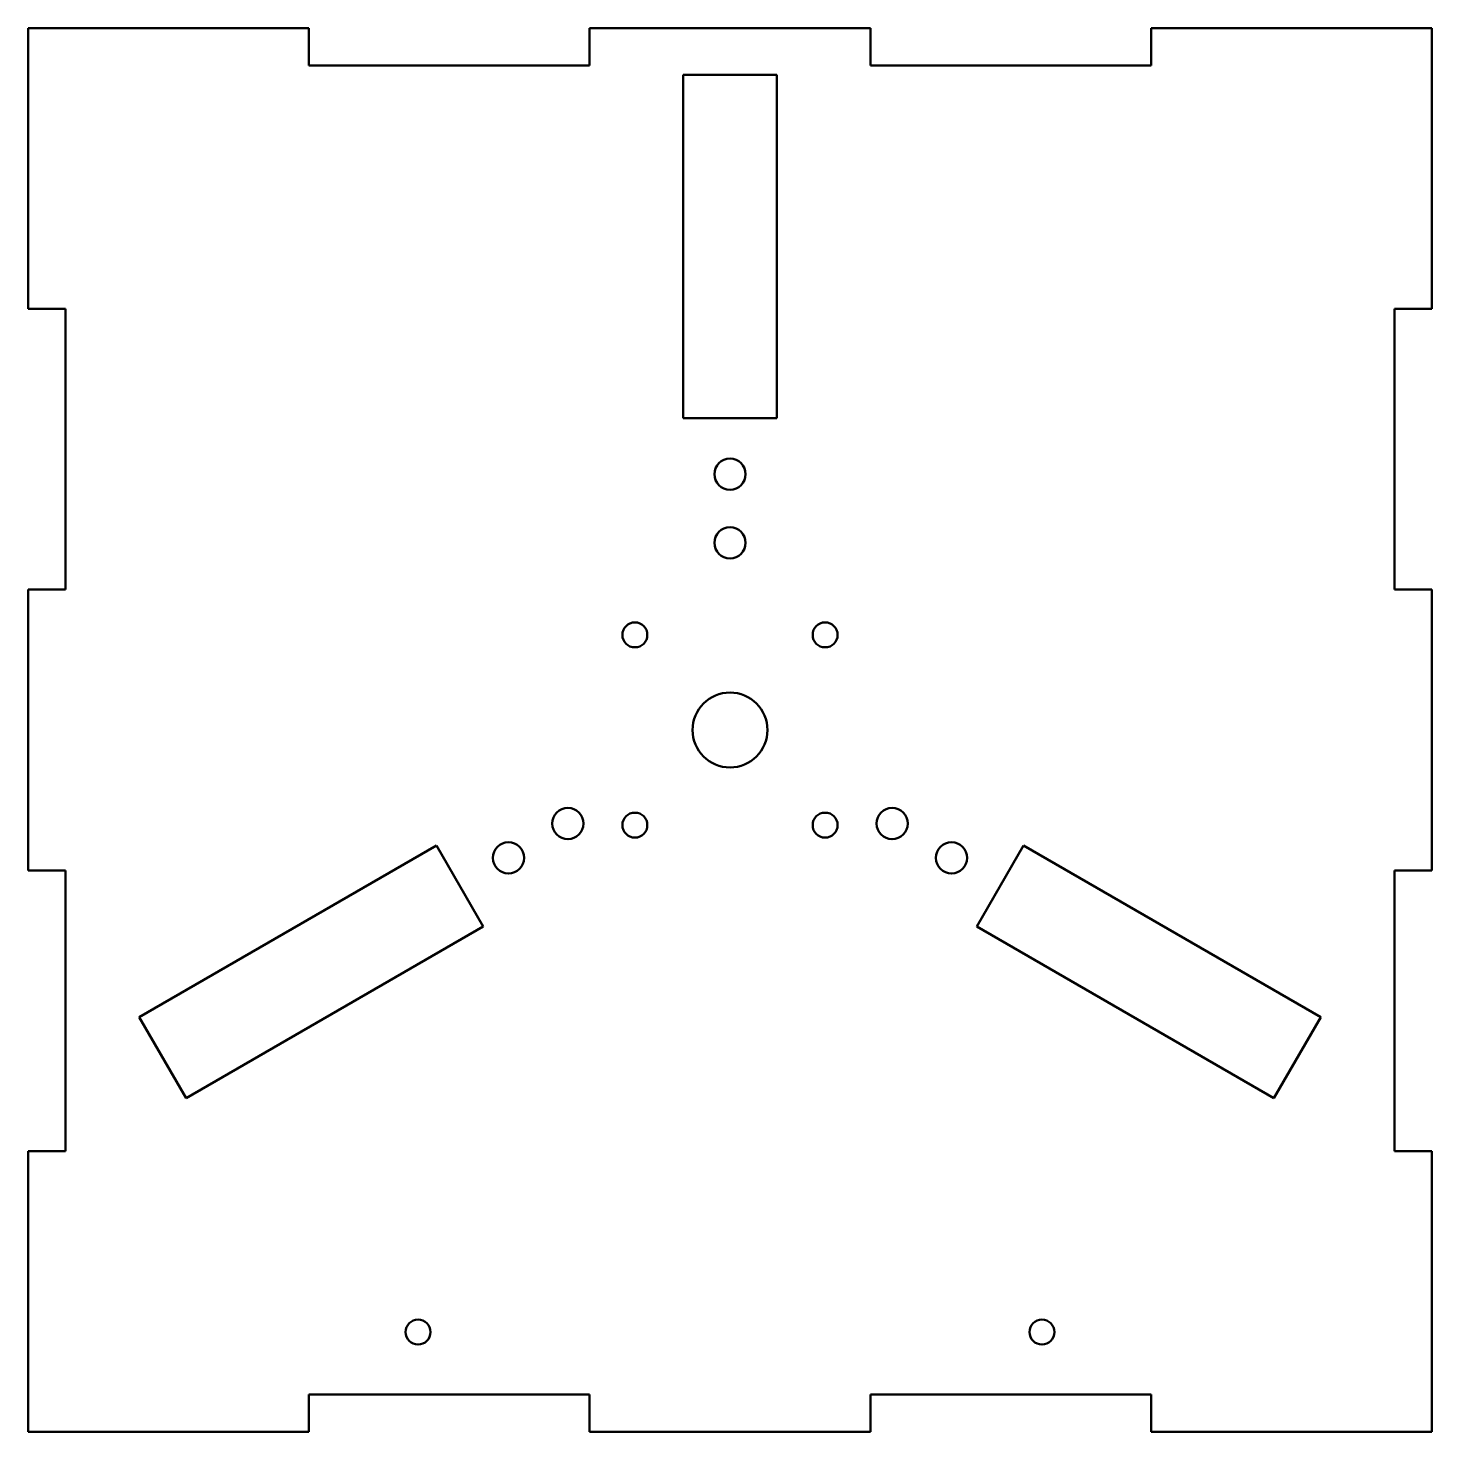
# Model space of a CAD drawing. Extents: x 91 to 316, y 38 to 263.
import ezdxf

# ---------------------------------------------------------------- set-up
doc = ezdxf.new("R2010")
doc.units = 0

msp = doc.modelspace()

# ---------------------------------------------------------------- linework, layer by layer
at = {"color": 7, "lineweight": 50}
for p, q in [((136.264679, 263.397797), (91.264679, 263.397797)), ((91.264679, 263.397797), (91.264679, 218.397797)), ((226.264679, 263.397797), (181.264679, 263.397797)), ((316.264679, 263.397797), (271.264679, 263.397797)), ((316.264679, 263.397797), (316.264679, 218.397797)), ((136.264679, 257.397797), (181.264679, 257.397797)), ((271.264679, 257.397797), (226.264679, 257.397797)), ((196.264679, 255.897797), (196.264679, 200.897797)), ((211.264679, 200.897797), (211.264679, 255.897797)), ((97.264679, 218.397797), (97.264679, 173.397797)), ((310.264679, 218.397797), (310.264679, 173.397797)), ((91.264679, 173.397797), (91.264679, 128.397797)), ((316.264679, 173.397797), (316.264679, 128.397797)), ((156.713409, 132.39299), (109.082008, 104.89299)), ((298.447357, 104.89299), (250.815948, 132.39299)), ((97.264679, 83.397797), (97.264679, 128.397797)), ((310.264679, 83.397797), (310.264679, 128.397797)), ((116.582008, 91.902603), (164.213409, 119.402603)), ((243.315948, 119.402603), (290.947357, 91.902603)), ((91.264679, 83.397797), (91.264679, 38.397797)), ((316.264679, 83.397797), (316.264679, 38.397797)), ((136.264679, 44.397797), (181.264679, 44.397797)), ((271.264679, 44.397797), (226.264679, 44.397797)), ((136.264679, 38.397797), (91.264679, 38.397797)), ((226.264679, 38.397797), (181.264679, 38.397797)), ((316.264679, 38.397797), (271.264679, 38.397797))]:
    msp.add_line(p, q, dxfattribs=at)
at = {"color": 7, "lineweight": 50, "ltscale": 0.15}
for p, q in [((136.264679, 263.397797), (136.264679, 257.397797)), ((181.264679, 257.397797), (181.264679, 263.397797)), ((226.264679, 257.397797), (226.264679, 263.397797)), ((271.264679, 263.397797), (271.264679, 257.397797)), ((91.264679, 218.397797), (97.264679, 218.397797)), ((316.264679, 218.397797), (310.264679, 218.397797)), ((97.264679, 173.397797), (91.264679, 173.397797)), ((310.264679, 173.397797), (316.264679, 173.397797)), ((97.264679, 128.397797), (91.264679, 128.397797)), ((310.264679, 128.397797), (316.264679, 128.397797)), ((91.264679, 83.397797), (97.264679, 83.397797)), ((316.264679, 83.397797), (310.264679, 83.397797)), ((136.264679, 38.397797), (136.264679, 44.397797)), ((181.264679, 44.397797), (181.264679, 38.397797)), ((226.264679, 44.397797), (226.264679, 38.397797)), ((271.264679, 38.397797), (271.264679, 44.397797))]:
    msp.add_line(p, q, dxfattribs=at)
at = {"color": 7, "lineweight": 50, "ltscale": 0.375}
for p, q in [((196.264679, 255.897797), (211.264679, 255.897797)), ((211.264679, 200.897797), (196.264679, 200.897797)), ((156.713409, 132.39299), (164.213409, 119.402603)), ((243.315948, 119.402603), (250.815948, 132.39299)), ((116.582008, 91.902603), (109.082008, 104.89299)), ((298.447357, 104.89299), (290.947357, 91.902603))]:
    msp.add_line(p, q, dxfattribs=at)
at = {"color": 7, "lineweight": 50}
for centre, radius in [((203.764679, 191.897797), 2.5), ((203.764679, 180.897797), 2.5), ((188.514679, 166.147797), 2), ((219.014679, 166.147797), 2), ((203.764679, 150.897797), 6), ((177.78392, 135.897797), 2.5), ((188.514679, 135.647797), 2), ((219.014679, 135.647797), 2), ((229.745438, 135.897797), 2.5), ((168.257629, 130.397797), 2.5), ((239.271729, 130.397797), 2.5), ((153.764679, 54.397797), 2), ((253.764679, 54.397797), 2)]:
    msp.add_circle(centre, radius, dxfattribs=at)

doc.saveas('drawing.dxf')
